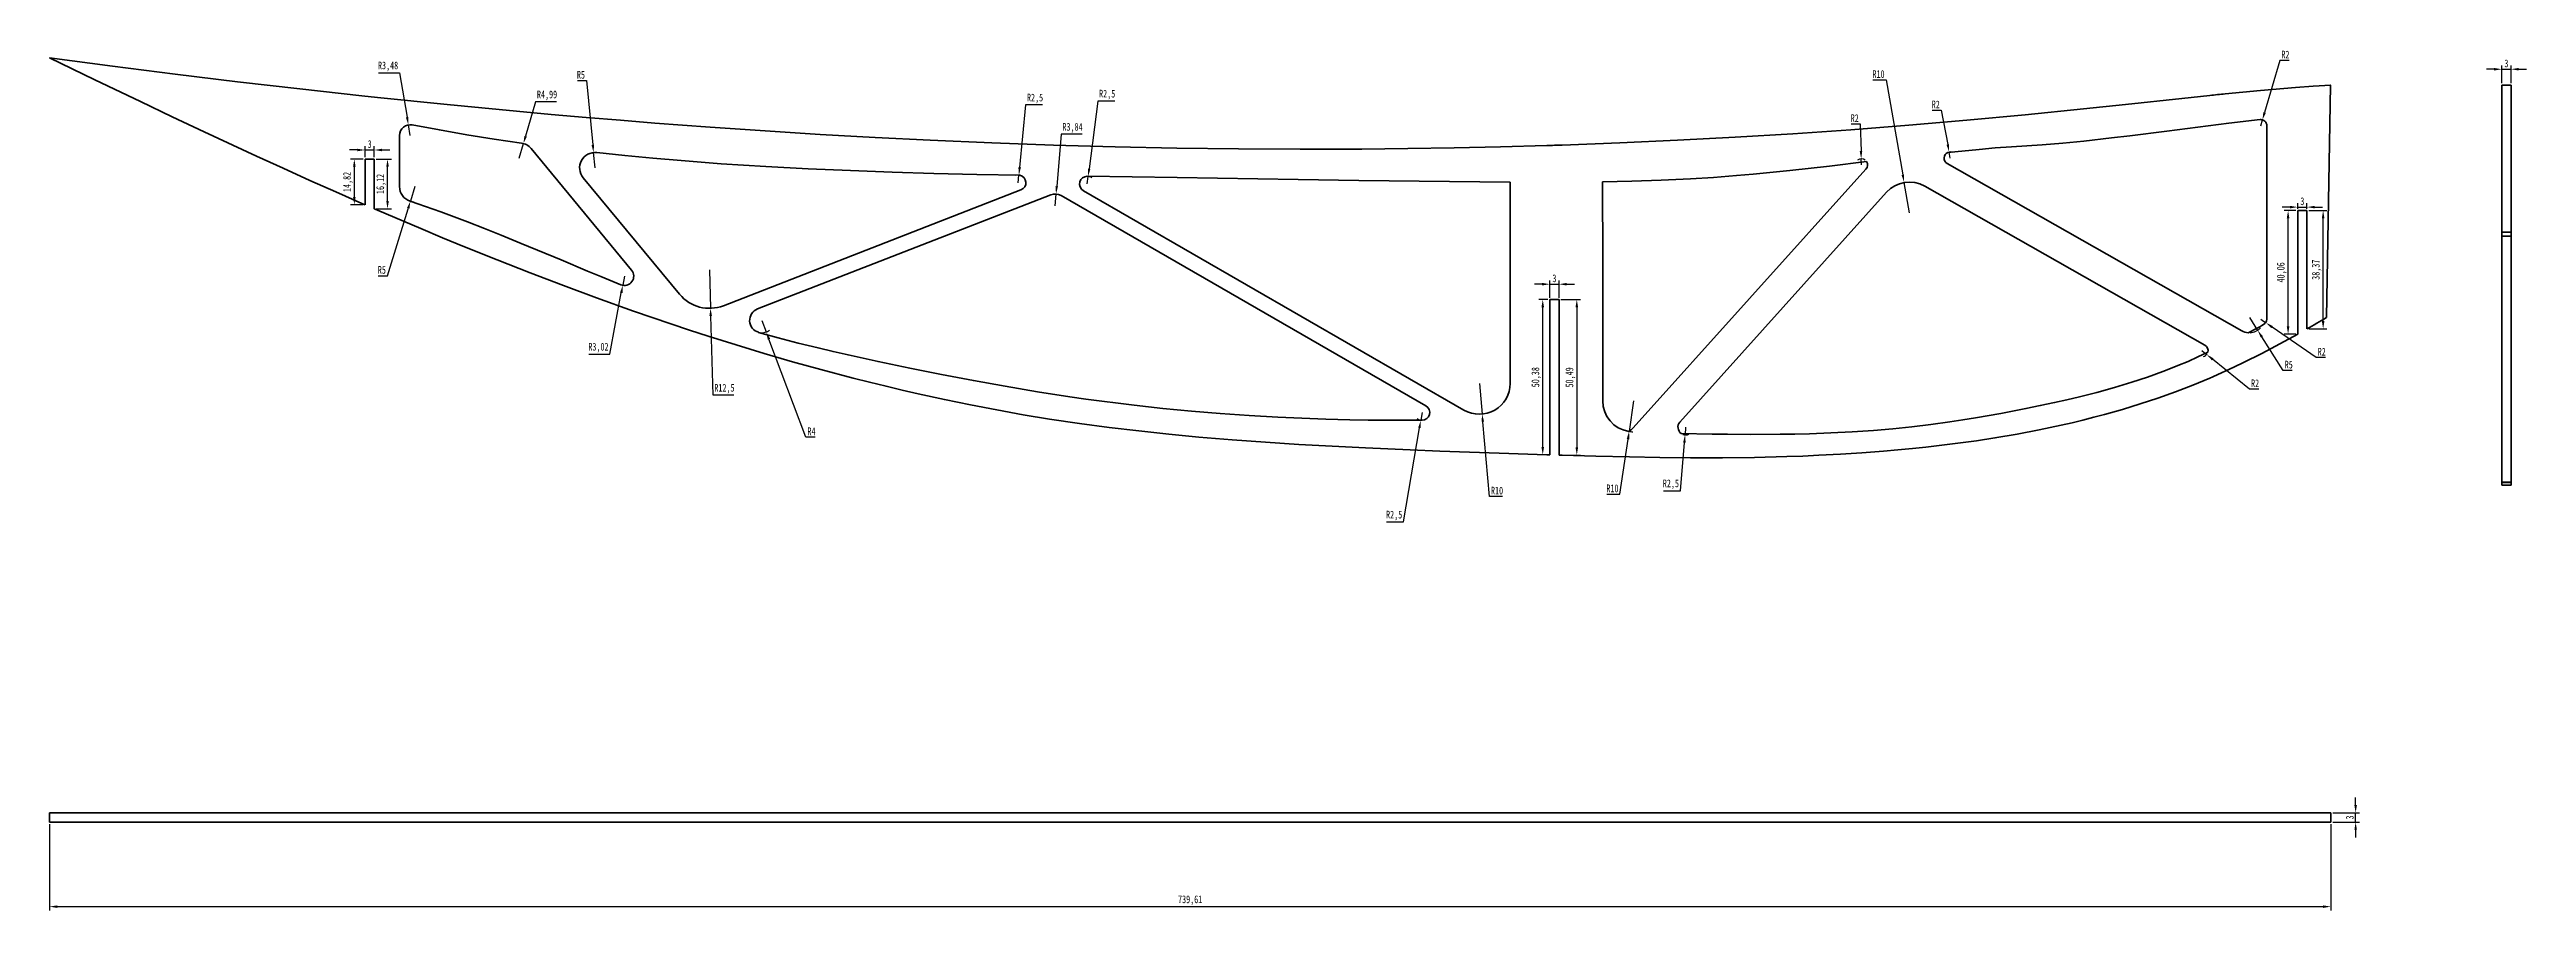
# Model space of a CAD drawing. Header units: millimetres. Extents: x 2622 to 3425, y 930 to 1209.
import ezdxf

# ---------------------------------------------------------------- set-up
doc = ezdxf.new("R2010")
doc.units = ezdxf.units.MM
doc.header["$LTSCALE"] = 0.3
doc.layers.add('尺寸线', color=3, linetype='Continuous', lineweight=25)
doc.styles.add('NUT Standard', font='simfang.ttf', dxfattribs={"width": 0.7, "height": 2.5})
doc.dimstyles.new('NUT Standard', dxfattribs={"dimtxt": 2.5, "dimasz": 2.5, "dimexe": 1.25, "dimexo": 0.625, "dimtad": 1, "dimtoh": 1, "dimtxsty": 'NUT Standard', "dimcen": 2.5, "dimadec": 0, "dimazin": 0, "dimtfac": 1, "dimtmove": 0, "dimatfit": 3, "dimfxl": 1, "dimarcsym": 0})

# ---------------------------------------------------------------- blocks, each defined once
blk = doc.blocks.new('*D22')
at = {"layer": 'Defpoints', "color": 0, "transparency": 16777216}
for p in [(2622.21, 958.21), (3361.82, 958.21), (3361.82, 930.77)]:
    blk.add_point(p, dxfattribs=at)
at = {"layer": '尺寸线', "color": 0, "lineweight": -2, "transparency": 16777216}
for p, q in [((2622.21, 957.58), (2622.21, 929.52)), ((3361.82, 957.58), (3361.82, 929.52)), ((2624.71, 930.77), (3359.32, 930.77))]:
    blk.add_line(p, q, dxfattribs=at)
at = {"layer": '尺寸线', "color": 0, "transparency": 16777216}
for points in [[(2624.71, 931.18), (2624.71, 930.35), (2622.21, 930.77)], [(3359.32, 931.18), (3359.32, 930.35), (3361.82, 930.77)]]:
    blk.add_solid(points, dxfattribs=at)
at = {"layer": '尺寸线', "color": 0, "transparency": 16777216, "insert": (2992.01, 932.83), "char_height": 2.5, "attachment_point": 5, "style": 'NUT Standard'}
blk.add_mtext('739,61', dxfattribs=at)
blk = doc.blocks.new('*D23')
at = {"layer": 'Defpoints', "color": 0, "transparency": 16777216}
for p in [(3361.82, 961.21), (3361.82, 958.21), (3369.88, 961.21)]:
    blk.add_point(p, dxfattribs=at)
at = {"layer": '尺寸线', "color": 0, "lineweight": -2, "transparency": 16777216}
for p, q in [((3369.88, 963.71), (3369.88, 966.21)), ((3362.44, 961.21), (3371.13, 961.21)), ((3362.44, 958.21), (3371.13, 958.21)), ((3369.88, 958.21), (3369.88, 961.21)), ((3369.88, 955.71), (3369.88, 953.21))]:
    blk.add_line(p, q, dxfattribs=at)
at = {"layer": '尺寸线', "color": 0, "transparency": 16777216}
for points in [[(3369.46, 963.71), (3370.3, 963.71), (3369.88, 961.21)], [(3369.46, 955.71), (3370.3, 955.71), (3369.88, 958.21)]]:
    blk.add_solid(points, dxfattribs=at)
at = {"layer": '尺寸线', "color": 0, "transparency": 16777216, "insert": (3367.99, 959.71), "char_height": 2.5, "attachment_point": 5, "rotation": 90, "style": 'NUT Standard'}
blk.add_mtext('3', dxfattribs=at)
blk = doc.blocks.new('*D24')
at = {"layer": 'Defpoints', "color": 0, "transparency": 16777216}
for p in [(2738.56, 1184.47), (2739.15, 1181.04)]:
    blk.add_point(p, dxfattribs=at)
at = {"layer": '尺寸线', "color": 0, "lineweight": -2, "transparency": 16777216}
for p, q in [((2728.87, 1201.37), (2735.67, 1201.37)), ((2735.67, 1201.37), (2738.14, 1186.93)), ((2739.15, 1181.04), (2738.56, 1184.47))]:
    blk.add_line(p, q, dxfattribs=at)
at = {"layer": '尺寸线', "color": 0, "transparency": 16777216}
blk.add_solid([(2738.55, 1187), (2737.73, 1186.86), (2738.56, 1184.47)], dxfattribs=at)
at = {"layer": '尺寸线', "color": 0, "transparency": 16777216, "insert": (2731.96, 1203.44), "char_height": 2.5, "attachment_point": 5, "style": 'NUT Standard'}
blk.add_mtext('R3,48', dxfattribs=at)
blk = doc.blocks.new('*D25')
at = {"layer": 'Defpoints', "color": 0, "transparency": 16777216}
for p in [(2740.68, 1164.44), (2739.2, 1159.66)]:
    blk.add_point(p, dxfattribs=at)
at = {"layer": '尺寸线', "color": 0, "lineweight": -2, "transparency": 16777216}
for p, q in [((2740.68, 1164.44), (2739.2, 1159.66)), ((2731.73, 1135.5), (2738.46, 1157.27)), ((2728.79, 1135.5), (2731.73, 1135.5))]:
    blk.add_line(p, q, dxfattribs=at)
blk.add_arc((2740.68, 1164.44), 5, 251.69792, 267.15232, dxfattribs=at)
at = {"layer": '尺寸线', "color": 0, "transparency": 16777216}
blk.add_solid([(2738.06, 1157.39), (2738.86, 1157.15), (2739.2, 1159.66)], dxfattribs=at)
at = {"layer": '尺寸线', "color": 0, "transparency": 16777216, "insert": (2729.95, 1137.38), "char_height": 2.5, "attachment_point": 5, "style": 'NUT Standard'}
blk.add_mtext('R5', dxfattribs=at)
blk = doc.blocks.new('*D26')
at = {"layer": 'Defpoints', "color": 0, "transparency": 16777216}
for p in [(2808.04, 1132.42), (2808.59, 1135.39)]:
    blk.add_point(p, dxfattribs=at)
at = {"layer": '尺寸线', "color": 0, "lineweight": -2, "transparency": 16777216}
for p, q in [((2808.59, 1135.39), (2808.04, 1132.42)), ((2803.88, 1110.1), (2807.58, 1129.96)), ((2797.09, 1110.1), (2803.88, 1110.1))]:
    blk.add_line(p, q, dxfattribs=at)
at = {"layer": '尺寸线', "color": 0, "transparency": 16777216}
blk.add_solid([(2807.17, 1130.04), (2807.99, 1129.89), (2808.04, 1132.42)], dxfattribs=at)
at = {"layer": '尺寸线', "color": 0, "transparency": 16777216, "insert": (2800.17, 1112.16), "char_height": 2.5, "attachment_point": 5, "style": 'NUT Standard'}
blk.add_mtext('R3,02', dxfattribs=at)
blk = doc.blocks.new('*D27')
at = {"layer": 'Defpoints', "color": 0, "transparency": 16777216}
for p in [(2798.58, 1175.48), (2799.07, 1170.51)]:
    blk.add_point(p, dxfattribs=at)
at = {"layer": '尺寸线', "color": 0, "lineweight": -2, "transparency": 16777216}
for p, q in [((2793.34, 1198.82), (2796.28, 1198.82)), ((2796.28, 1198.82), (2798.34, 1177.97)), ((2799.07, 1170.51), (2798.58, 1175.48))]:
    blk.add_line(p, q, dxfattribs=at)
at = {"layer": '尺寸线', "color": 0, "transparency": 16777216}
blk.add_solid([(2798.75, 1178.01), (2797.92, 1177.93), (2798.58, 1175.48)], dxfattribs=at)
at = {"layer": '尺寸线', "color": 0, "transparency": 16777216, "insert": (2794.5, 1200.71), "char_height": 2.5, "attachment_point": 5, "style": 'NUT Standard'}
blk.add_mtext('R5', dxfattribs=at)
blk = doc.blocks.new('*D28')
at = {"layer": 'Defpoints', "color": 0, "transparency": 16777216}
for p in [(2836.13, 1137.44), (2836.5, 1124.95)]:
    blk.add_point(p, dxfattribs=at)
at = {"layer": '尺寸线', "color": 0, "lineweight": -2, "transparency": 16777216}
for p, q in [((2836.13, 1137.44), (2836.5, 1124.95)), ((2837.32, 1096.77), (2836.57, 1122.45)), ((2844.1, 1096.77), (2837.32, 1096.77))]:
    blk.add_line(p, q, dxfattribs=at)
at = {"layer": '尺寸线', "color": 0, "transparency": 16777216}
blk.add_solid([(2836.98, 1122.46), (2836.15, 1122.44), (2836.5, 1124.95)], dxfattribs=at)
at = {"layer": '尺寸线', "color": 0, "transparency": 16777216, "insert": (2841.02, 1098.83), "char_height": 2.5, "attachment_point": 5, "style": 'NUT Standard'}
blk.add_mtext('R12,5', dxfattribs=at)
blk = doc.blocks.new('*D29')
at = {"layer": 'Defpoints', "color": 0, "transparency": 16777216}
for p in [(2936.26, 1165.7), (2936.5, 1168.19)]:
    blk.add_point(p, dxfattribs=at)
at = {"layer": '尺寸线', "color": 0, "lineweight": -2, "transparency": 16777216}
for p, q in [((2938.65, 1190.94), (2936.73, 1170.67)), ((2944.16, 1190.94), (2938.65, 1190.94)), ((2936.26, 1165.7), (2936.5, 1168.19))]:
    blk.add_line(p, q, dxfattribs=at)
blk.add_arc((2936.26, 1165.7), 2.5, 76.91334, 113.23084, dxfattribs=at)
at = {"layer": '尺寸线', "color": 0, "transparency": 16777216}
blk.add_solid([(2936.32, 1170.71), (2937.15, 1170.64), (2936.5, 1168.19)], dxfattribs=at)
at = {"layer": '尺寸线', "color": 0, "transparency": 16777216, "insert": (2941.72, 1193.01), "char_height": 2.5, "attachment_point": 5, "style": 'NUT Standard'}
blk.add_mtext('R2,5', dxfattribs=at)
blk = doc.blocks.new('*D30')
at = {"layer": 'Defpoints', "color": 0, "transparency": 16777216}
for p in [(2853.17, 1121), (2854.58, 1117.26)]:
    blk.add_point(p, dxfattribs=at)
at = {"layer": '尺寸线', "color": 0, "lineweight": -2, "transparency": 16777216}
for p, q in [((2853.17, 1121), (2854.58, 1117.26)), ((2867.43, 1083.15), (2855.46, 1114.92)), ((2870.44, 1083.15), (2867.43, 1083.15))]:
    blk.add_line(p, q, dxfattribs=at)
blk.add_arc((2853.17, 1121), 4, 263.16193, 308.53375, dxfattribs=at)
at = {"layer": '尺寸线', "color": 0, "transparency": 16777216}
blk.add_solid([(2855.85, 1115.07), (2855.07, 1114.77), (2854.58, 1117.26)], dxfattribs=at)
at = {"layer": '尺寸线', "color": 0, "transparency": 16777216, "insert": (2869.25, 1085.02), "char_height": 2.5, "attachment_point": 5, "style": 'NUT Standard'}
blk.add_mtext('R4', dxfattribs=at)
blk = doc.blocks.new('*D31')
at = {"layer": 'Defpoints', "color": 0, "transparency": 16777216}
for p in [(3066.79, 1088.64), (3067.2, 1091.1)]:
    blk.add_point(p, dxfattribs=at)
at = {"layer": '尺寸线', "color": 0, "lineweight": -2, "transparency": 16777216}
for p, q in [((3061.22, 1055.6), (3066.37, 1086.17)), ((3067.2, 1091.1), (3066.79, 1088.64)), ((3055.71, 1055.6), (3061.22, 1055.6))]:
    blk.add_line(p, q, dxfattribs=at)
blk.add_arc((3067.2, 1091.1), 2.5, 231.77908, 270.31044, dxfattribs=at)
at = {"layer": '尺寸线', "color": 0, "transparency": 16777216}
blk.add_solid([(3065.96, 1086.24), (3066.78, 1086.1), (3066.79, 1088.64)], dxfattribs=at)
at = {"layer": '尺寸线', "color": 0, "transparency": 16777216, "insert": (3058.15, 1057.67), "char_height": 2.5, "attachment_point": 5, "style": 'NUT Standard'}
blk.add_mtext('R2,5', dxfattribs=at)
blk = doc.blocks.new('*D32')
at = {"layer": 'Defpoints', "color": 0, "transparency": 16777216}
for p in [(2958.63, 1165.28), (2958.95, 1167.76)]:
    blk.add_point(p, dxfattribs=at)
at = {"layer": '尺寸线', "color": 0, "lineweight": -2, "transparency": 16777216}
for p, q in [((2962.04, 1192.21), (2959.26, 1170.24)), ((2967.55, 1192.21), (2962.04, 1192.21)), ((2958.63, 1165.28), (2958.95, 1167.76))]:
    blk.add_line(p, q, dxfattribs=at)
blk.add_arc((2958.63, 1165.28), 2.5, 54.14076, 89.13377, dxfattribs=at)
at = {"layer": '尺寸线', "color": 0, "transparency": 16777216}
blk.add_solid([(2958.85, 1170.29), (2959.67, 1170.19), (2958.95, 1167.76)], dxfattribs=at)
at = {"layer": '尺寸线', "color": 0, "transparency": 16777216, "insert": (2965.11, 1194.28), "char_height": 2.5, "attachment_point": 5, "style": 'NUT Standard'}
blk.add_mtext('R2,5', dxfattribs=at)
blk = doc.blocks.new('*D33')
at = {"layer": 'Defpoints', "color": 0, "transparency": 16777216}
for p in [(3085.79, 1100.58), (3086.68, 1090.62)]:
    blk.add_point(p, dxfattribs=at)
at = {"layer": '尺寸线', "color": 0, "lineweight": -2, "transparency": 16777216}
for p, q in [((3085.79, 1100.58), (3086.68, 1090.62)), ((3089.06, 1063.87), (3086.9, 1088.13)), ((3093.31, 1063.87), (3089.06, 1063.87))]:
    blk.add_line(p, q, dxfattribs=at)
at = {"layer": '尺寸线', "color": 0, "transparency": 16777216}
blk.add_solid([(3087.31, 1088.17), (3086.48, 1088.1), (3086.68, 1090.62)], dxfattribs=at)
at = {"layer": '尺寸线', "color": 0, "transparency": 16777216, "insert": (3091.5, 1065.76), "char_height": 2.5, "attachment_point": 5, "style": 'NUT Standard'}
blk.add_mtext('R10', dxfattribs=at)
blk = doc.blocks.new('*D34')
at = {"layer": 'Defpoints', "color": 0, "transparency": 16777216}
for p in [(3135.77, 1094.88), (3134.33, 1084.99)]:
    blk.add_point(p, dxfattribs=at)
at = {"layer": '尺寸线', "color": 0, "lineweight": -2, "transparency": 16777216}
for p, q in [((3135.77, 1094.88), (3134.33, 1084.99)), ((3131.36, 1064.61), (3133.97, 1082.51)), ((3127.11, 1064.61), (3131.36, 1064.61))]:
    blk.add_line(p, q, dxfattribs=at)
blk.add_arc((3135.77, 1094.88), 10, 260.88688, 268.87487, dxfattribs=at)
at = {"layer": '尺寸线', "color": 0, "transparency": 16777216}
blk.add_solid([(3133.56, 1082.57), (3134.38, 1082.45), (3134.33, 1084.99)], dxfattribs=at)
at = {"layer": '尺寸线', "color": 0, "transparency": 16777216, "insert": (3128.92, 1066.5), "char_height": 2.5, "attachment_point": 5, "style": 'NUT Standard'}
blk.add_mtext('R10', dxfattribs=at)
blk = doc.blocks.new('*D35')
at = {"layer": 'Defpoints', "color": 0, "transparency": 16777216}
for p in [(3152.66, 1086.36), (3152.46, 1083.87)]:
    blk.add_point(p, dxfattribs=at)
at = {"layer": '尺寸线', "color": 0, "lineweight": -2, "transparency": 16777216}
for p, q in [((3152.66, 1086.36), (3152.46, 1083.87)), ((3150.95, 1065.74), (3152.25, 1081.37)), ((3145.44, 1065.74), (3150.95, 1065.74))]:
    blk.add_line(p, q, dxfattribs=at)
blk.add_arc((3152.66, 1086.36), 2.5, 248.97726, 293.8802, dxfattribs=at)
at = {"layer": '尺寸线', "color": 0, "transparency": 16777216}
blk.add_solid([(3151.83, 1081.41), (3152.66, 1081.34), (3152.46, 1083.87)], dxfattribs=at)
at = {"layer": '尺寸线', "color": 0, "transparency": 16777216, "insert": (3147.88, 1067.81), "char_height": 2.5, "attachment_point": 5, "style": 'NUT Standard'}
blk.add_mtext('R2,5', dxfattribs=at)
blk = doc.blocks.new('*D36')
at = {"layer": 'Defpoints', "color": 0, "transparency": 16777216}
for p in [(3223.5, 1165.76), (3225.23, 1155.91)]:
    blk.add_point(p, dxfattribs=at)
at = {"layer": '尺寸线', "color": 0, "lineweight": -2, "transparency": 16777216}
for p, q in [((3213.38, 1199.04), (3217.64, 1199.04)), ((3217.64, 1199.04), (3223.07, 1168.22)), ((3225.23, 1155.91), (3223.5, 1165.76))]:
    blk.add_line(p, q, dxfattribs=at)
at = {"layer": '尺寸线', "color": 0, "transparency": 16777216}
blk.add_solid([(3223.48, 1168.29), (3222.66, 1168.15), (3223.5, 1165.76)], dxfattribs=at)
at = {"layer": '尺寸线', "color": 0, "transparency": 16777216, "insert": (3215.2, 1200.93), "char_height": 2.5, "attachment_point": 5, "style": 'NUT Standard'}
blk.add_mtext('R10', dxfattribs=at)
blk = doc.blocks.new('*D37')
at = {"layer": 'Defpoints', "color": 0, "transparency": 16777216}
for p in [(3209.57, 1173.45), (3209.62, 1171.45)]:
    blk.add_point(p, dxfattribs=at)
at = {"layer": '尺寸线', "color": 0, "lineweight": -2, "transparency": 16777216}
for p, q in [((3206.33, 1184.78), (3209.28, 1184.78)), ((3209.28, 1184.78), (3209.51, 1175.95)), ((3209.62, 1171.45), (3209.57, 1173.45))]:
    blk.add_line(p, q, dxfattribs=at)
blk.add_arc((3209.62, 1171.45), 2, 50.52183, 127.28132, dxfattribs=at)
at = {"layer": '尺寸线', "color": 0, "transparency": 16777216}
blk.add_solid([(3209.92, 1175.96), (3209.09, 1175.94), (3209.57, 1173.45)], dxfattribs=at)
at = {"layer": '尺寸线', "color": 0, "transparency": 16777216, "insert": (3207.49, 1186.66), "char_height": 2.5, "attachment_point": 5, "style": 'NUT Standard'}
blk.add_mtext('R2', dxfattribs=at)
blk = doc.blocks.new('*D38')
at = {"layer": 'Defpoints', "color": 0, "transparency": 16777216}
for p in [(3238.09, 1175.66), (3238.46, 1173.69)]:
    blk.add_point(p, dxfattribs=at)
at = {"layer": '尺寸线', "color": 0, "lineweight": -2, "transparency": 16777216}
for p, q in [((3232.6, 1189.23), (3235.54, 1189.23)), ((3235.54, 1189.23), (3237.63, 1178.12)), ((3238.46, 1173.69), (3238.09, 1175.66))]:
    blk.add_line(p, q, dxfattribs=at)
blk.add_arc((3238.46, 1173.69), 2, 64.8433, 114.20178, dxfattribs=at)
at = {"layer": '尺寸线', "color": 0, "transparency": 16777216}
blk.add_solid([(3238.04, 1178.19), (3237.22, 1178.04), (3238.09, 1175.66)], dxfattribs=at)
at = {"layer": '尺寸线', "color": 0, "transparency": 16777216, "insert": (3233.76, 1191.1), "char_height": 2.5, "attachment_point": 5, "style": 'NUT Standard'}
blk.add_mtext('R2', dxfattribs=at)
blk = doc.blocks.new('*D39')
at = {"layer": 'Defpoints', "color": 0, "transparency": 16777216}
for p in [(3339.1, 1184.17), (3339.66, 1186.09)]:
    blk.add_point(p, dxfattribs=at)
at = {"layer": '尺寸线', "color": 0, "lineweight": -2, "transparency": 16777216}
for p, q in [((3345.34, 1205.41), (3340.36, 1188.49)), ((3348.28, 1205.41), (3345.34, 1205.41)), ((3339.1, 1184.17), (3339.66, 1186.09))]:
    blk.add_line(p, q, dxfattribs=at)
at = {"layer": '尺寸线', "color": 0, "transparency": 16777216}
blk.add_solid([(3339.96, 1188.61), (3340.76, 1188.37), (3339.66, 1186.09)], dxfattribs=at)
at = {"layer": '尺寸线', "color": 0, "transparency": 16777216, "insert": (3347.12, 1207.29), "char_height": 2.5, "attachment_point": 5, "style": 'NUT Standard'}
blk.add_mtext('R2', dxfattribs=at)
blk = doc.blocks.new('*D40')
at = {"layer": 'Defpoints', "color": 0, "transparency": 16777216}
for p in [(3111.61, 1132.76), (3108.61, 1127.77), (3111.61, 1127.77)]:
    blk.add_point(p, dxfattribs=at)
at = {"layer": '尺寸线', "color": 0, "lineweight": -2, "transparency": 16777216}
for p, q in [((3106.11, 1132.76), (3103.61, 1132.76)), ((3108.61, 1128.39), (3108.61, 1134.01)), ((3108.61, 1132.76), (3111.61, 1132.76)), ((3111.61, 1128.39), (3111.61, 1134.01)), ((3114.11, 1132.76), (3116.61, 1132.76))]:
    blk.add_line(p, q, dxfattribs=at)
at = {"layer": '尺寸线', "color": 0, "transparency": 16777216}
for points in [[(3106.11, 1133.18), (3106.11, 1132.34), (3108.61, 1132.76)], [(3114.11, 1133.18), (3114.11, 1132.34), (3111.61, 1132.76)]]:
    blk.add_solid(points, dxfattribs=at)
at = {"layer": '尺寸线', "color": 0, "transparency": 16777216, "insert": (3110.11, 1134.65), "char_height": 2.5, "attachment_point": 5, "style": 'NUT Standard'}
blk.add_mtext('3', dxfattribs=at)
blk = doc.blocks.new('*D41')
at = {"layer": 'Defpoints', "color": 0, "transparency": 16777216}
for p in [(3111.61, 1127.77), (3112.11, 1077.28), (3117.37, 1077.28)]:
    blk.add_point(p, dxfattribs=at)
at = {"layer": '尺寸线', "color": 0, "lineweight": -2, "transparency": 16777216}
for p, q in [((3112.24, 1127.77), (3118.62, 1127.77)), ((3117.37, 1125.27), (3117.37, 1079.78)), ((3112.74, 1077.28), (3118.62, 1077.28))]:
    blk.add_line(p, q, dxfattribs=at)
at = {"layer": '尺寸线', "color": 0, "transparency": 16777216}
for points in [[(3116.95, 1125.27), (3117.78, 1125.27), (3117.37, 1127.77)], [(3116.95, 1079.78), (3117.78, 1079.78), (3117.37, 1077.28)]]:
    blk.add_solid(points, dxfattribs=at)
at = {"layer": '尺寸线', "color": 0, "transparency": 16777216, "insert": (3115.3, 1102.52), "char_height": 2.5, "attachment_point": 5, "rotation": 90, "style": 'NUT Standard'}
blk.add_mtext('50,49', dxfattribs=at)
blk = doc.blocks.new('*D42')
at = {"layer": 'Defpoints', "color": 0, "transparency": 16777216}
for p in [(3417.26, 1197.4), (3420.26, 1202.52), (3420.26, 1197.4)]:
    blk.add_point(p, dxfattribs=at)
at = {"layer": '尺寸线', "color": 0, "lineweight": -2, "transparency": 16777216}
for p, q in [((3414.76, 1202.52), (3412.26, 1202.52)), ((3417.26, 1198.02), (3417.26, 1203.77)), ((3417.26, 1202.52), (3420.26, 1202.52)), ((3420.26, 1198.02), (3420.26, 1203.77)), ((3422.76, 1202.52), (3425.26, 1202.52))]:
    blk.add_line(p, q, dxfattribs=at)
at = {"layer": '尺寸线', "color": 0, "transparency": 16777216}
for points in [[(3414.76, 1202.94), (3414.76, 1202.1), (3417.26, 1202.52)], [(3422.76, 1202.94), (3422.76, 1202.1), (3420.26, 1202.52)]]:
    blk.add_solid(points, dxfattribs=at)
at = {"layer": '尺寸线', "color": 0, "transparency": 16777216, "insert": (3418.76, 1204.41), "char_height": 2.5, "attachment_point": 5, "style": 'NUT Standard'}
blk.add_mtext('3', dxfattribs=at)
blk = doc.blocks.new('*D43')
at = {"layer": 'Defpoints', "color": 0, "transparency": 16777216}
for p in [(3351.1, 1156.64), (3354.1, 1157.78), (3354.1, 1156.64)]:
    blk.add_point(p, dxfattribs=at)
at = {"layer": '尺寸线', "color": 0, "lineweight": -2, "transparency": 16777216}
for p, q in [((3348.6, 1157.78), (3346.1, 1157.78)), ((3351.1, 1157.26), (3351.1, 1159.03)), ((3351.1, 1157.78), (3354.1, 1157.78)), ((3354.1, 1157.26), (3354.1, 1159.03)), ((3356.6, 1157.78), (3359.1, 1157.78))]:
    blk.add_line(p, q, dxfattribs=at)
at = {"layer": '尺寸线', "color": 0, "transparency": 16777216}
for points in [[(3348.6, 1158.2), (3348.6, 1157.36), (3351.1, 1157.78)], [(3356.6, 1158.2), (3356.6, 1157.36), (3354.1, 1157.78)]]:
    blk.add_solid(points, dxfattribs=at)
at = {"layer": '尺寸线', "color": 0, "transparency": 16777216, "insert": (3352.6, 1159.67), "char_height": 2.5, "attachment_point": 5, "style": 'NUT Standard'}
blk.add_mtext('3', dxfattribs=at)
blk = doc.blocks.new('*D44')
at = {"layer": 'Defpoints', "color": 0, "transparency": 16777216}
for p in [(3347.98, 1156.64), (3351.1, 1156.64), (3351.1, 1116.57)]:
    blk.add_point(p, dxfattribs=at)
at = {"layer": '尺寸线', "color": 0, "lineweight": -2, "transparency": 16777216}
for p, q in [((3350.47, 1156.64), (3346.73, 1156.64)), ((3347.98, 1119.07), (3347.98, 1154.14)), ((3350.47, 1116.57), (3346.73, 1116.57))]:
    blk.add_line(p, q, dxfattribs=at)
at = {"layer": '尺寸线', "color": 0, "transparency": 16777216}
for points in [[(3347.56, 1154.14), (3348.4, 1154.14), (3347.98, 1156.64)], [(3347.56, 1119.07), (3348.4, 1119.07), (3347.98, 1116.57)]]:
    blk.add_solid(points, dxfattribs=at)
at = {"layer": '尺寸线', "color": 0, "transparency": 16777216, "insert": (3345.91, 1136.61), "char_height": 2.5, "attachment_point": 5, "rotation": 90, "style": 'NUT Standard'}
blk.add_mtext('40,06', dxfattribs=at)
blk = doc.blocks.new('*D45')
at = {"layer": 'Defpoints', "color": 0, "transparency": 16777216}
for p in [(3354.1, 1156.64), (3359.34, 1156.64), (3354.1, 1118.27)]:
    blk.add_point(p, dxfattribs=at)
at = {"layer": '尺寸线', "color": 0, "lineweight": -2, "transparency": 16777216}
for p, q in [((3354.72, 1156.64), (3360.59, 1156.64)), ((3359.34, 1120.77), (3359.34, 1154.14)), ((3354.72, 1118.27), (3360.59, 1118.27))]:
    blk.add_line(p, q, dxfattribs=at)
at = {"layer": '尺寸线', "color": 0, "transparency": 16777216}
for points in [[(3358.92, 1154.14), (3359.76, 1154.14), (3359.34, 1156.64)], [(3358.92, 1120.77), (3359.76, 1120.77), (3359.34, 1118.27)]]:
    blk.add_solid(points, dxfattribs=at)
at = {"layer": '尺寸线', "color": 0, "transparency": 16777216, "insert": (3357.27, 1137.46), "char_height": 2.5, "attachment_point": 5, "rotation": 90, "style": 'NUT Standard'}
blk.add_mtext('38,37', dxfattribs=at)
blk = doc.blocks.new('*D46')
at = {"layer": 'Defpoints', "color": 0, "transparency": 16777216}
for p in [(3106.33, 1127.77), (3108.61, 1127.77), (3108.61, 1077.39)]:
    blk.add_point(p, dxfattribs=at)
at = {"layer": '尺寸线', "color": 0, "lineweight": -2, "transparency": 16777216}
for p, q in [((3107.99, 1127.77), (3105.08, 1127.77)), ((3106.33, 1079.89), (3106.33, 1125.27)), ((3107.99, 1077.39), (3105.08, 1077.39))]:
    blk.add_line(p, q, dxfattribs=at)
at = {"layer": '尺寸线', "color": 0, "transparency": 16777216}
for points in [[(3105.91, 1125.27), (3106.74, 1125.27), (3106.33, 1127.77)], [(3105.91, 1079.89), (3106.74, 1079.89), (3106.33, 1077.39)]]:
    blk.add_solid(points, dxfattribs=at)
at = {"layer": '尺寸线', "color": 0, "transparency": 16777216, "insert": (3104.26, 1102.58), "char_height": 2.5, "attachment_point": 5, "rotation": 90, "style": 'NUT Standard'}
blk.add_mtext('50,38', dxfattribs=at)
blk = doc.blocks.new('*D47')
at = {"layer": 'Defpoints', "color": 0, "transparency": 16777216}
for p in [(2724.5, 1173.36), (2727.5, 1176.32), (2727.5, 1173.36)]:
    blk.add_point(p, dxfattribs=at)
at = {"layer": '尺寸线', "color": 0, "lineweight": -2, "transparency": 16777216}
for p, q in [((2722, 1176.32), (2719.5, 1176.32)), ((2724.5, 1173.98), (2724.5, 1177.57)), ((2724.5, 1176.32), (2727.5, 1176.32)), ((2727.5, 1173.98), (2727.5, 1177.57)), ((2730, 1176.32), (2732.5, 1176.32))]:
    blk.add_line(p, q, dxfattribs=at)
at = {"layer": '尺寸线', "color": 0, "transparency": 16777216}
for points in [[(2722, 1176.73), (2722, 1175.9), (2724.5, 1176.32)], [(2730, 1176.73), (2730, 1175.9), (2727.5, 1176.32)]]:
    blk.add_solid(points, dxfattribs=at)
at = {"layer": '尺寸线', "color": 0, "transparency": 16777216, "insert": (2726, 1178.21), "char_height": 2.5, "attachment_point": 5, "style": 'NUT Standard'}
blk.add_mtext('3', dxfattribs=at)
blk = doc.blocks.new('*D48')
at = {"layer": 'Defpoints', "color": 0, "transparency": 16777216}
for p in [(2724.5, 1173.36), (2721.02, 1158.54), (2724.5, 1158.54)]:
    blk.add_point(p, dxfattribs=at)
at = {"layer": '尺寸线', "color": 0, "lineweight": -2, "transparency": 16777216}
for p, q in [((2723.88, 1173.36), (2719.77, 1173.36)), ((2721.02, 1170.86), (2721.02, 1161.04)), ((2723.88, 1158.54), (2719.77, 1158.54))]:
    blk.add_line(p, q, dxfattribs=at)
at = {"layer": '尺寸线', "color": 0, "transparency": 16777216}
for points in [[(2720.61, 1170.86), (2721.44, 1170.86), (2721.02, 1173.36)], [(2720.61, 1161.04), (2721.44, 1161.04), (2721.02, 1158.54)]]:
    blk.add_solid(points, dxfattribs=at)
at = {"layer": '尺寸线', "color": 0, "transparency": 16777216, "insert": (2718.96, 1165.95), "char_height": 2.5, "attachment_point": 5, "rotation": 90, "style": 'NUT Standard'}
blk.add_mtext('14,82', dxfattribs=at)
blk = doc.blocks.new('*D49')
at = {"layer": 'Defpoints', "color": 0, "transparency": 16777216}
for p in [(2727.5, 1173.36), (2731.79, 1173.36), (2727.5, 1157.23)]:
    blk.add_point(p, dxfattribs=at)
at = {"layer": '尺寸线', "color": 0, "lineweight": -2, "transparency": 16777216}
for p, q in [((2728.13, 1173.36), (2733.04, 1173.36)), ((2731.79, 1159.73), (2731.79, 1170.86)), ((2728.13, 1157.23), (2733.04, 1157.23))]:
    blk.add_line(p, q, dxfattribs=at)
at = {"layer": '尺寸线', "color": 0, "transparency": 16777216}
for points in [[(2731.38, 1170.86), (2732.21, 1170.86), (2731.79, 1173.36)], [(2731.38, 1159.73), (2732.21, 1159.73), (2731.79, 1157.23)]]:
    blk.add_solid(points, dxfattribs=at)
at = {"layer": '尺寸线', "color": 0, "transparency": 16777216, "insert": (2729.73, 1165.3), "char_height": 2.5, "attachment_point": 5, "rotation": 90, "style": 'NUT Standard'}
blk.add_mtext('16,12', dxfattribs=at)
blk = doc.blocks.new('*D50')
at = {"layer": 'Defpoints', "color": 0, "transparency": 16777216}
for p in [(2948.23, 1158.18), (2948.54, 1162.01)]:
    blk.add_point(p, dxfattribs=at)
at = {"layer": '尺寸线', "color": 0, "lineweight": -2, "transparency": 16777216}
for p, q in [((2950.14, 1181.45), (2948.75, 1164.51)), ((2957, 1181.45), (2950.14, 1181.45)), ((2948.23, 1158.18), (2948.54, 1162.01))]:
    blk.add_line(p, q, dxfattribs=at)
at = {"layer": '尺寸线', "color": 0, "transparency": 16777216}
blk.add_solid([(2948.33, 1164.54), (2949.16, 1164.47), (2948.54, 1162.01)], dxfattribs=at)
at = {"layer": '尺寸线', "color": 0, "transparency": 16777216, "insert": (2953.88, 1183.51), "char_height": 2.5, "attachment_point": 5, "style": 'NUT Standard'}
blk.add_mtext('R3,84', dxfattribs=at)
blk = doc.blocks.new('*D51')
at = {"layer": 'Defpoints', "color": 0, "transparency": 16777216}
for p in [(2774.47, 1173.61), (2775.86, 1178.41)]:
    blk.add_point(p, dxfattribs=at)
at = {"layer": '尺寸线', "color": 0, "lineweight": -2, "transparency": 16777216}
for p, q in [((2779.78, 1191.97), (2776.56, 1180.81)), ((2786.59, 1191.97), (2779.78, 1191.97)), ((2774.47, 1173.61), (2775.86, 1178.41))]:
    blk.add_line(p, q, dxfattribs=at)
at = {"layer": '尺寸线', "color": 0, "transparency": 16777216}
blk.add_solid([(2776.16, 1180.92), (2776.96, 1180.69), (2775.86, 1178.41)], dxfattribs=at)
at = {"layer": '尺寸线', "color": 0, "transparency": 16777216, "insert": (2783.5, 1194.03), "char_height": 2.5, "attachment_point": 5, "style": 'NUT Standard'}
blk.add_mtext('R4,99', dxfattribs=at)
blk = doc.blocks.new('*D52')
at = {"layer": 'Defpoints', "color": 0, "transparency": 16777216}
for p in [(3320.02, 1111.22), (3321.57, 1109.96)]:
    blk.add_point(p, dxfattribs=at)
at = {"layer": '尺寸线', "color": 0, "lineweight": -2, "transparency": 16777216}
for p, q in [((3320.02, 1111.22), (3321.57, 1109.96)), ((3335.51, 1098.74), (3323.52, 1108.39)), ((3338.45, 1098.74), (3335.51, 1098.74))]:
    blk.add_line(p, q, dxfattribs=at)
blk.add_arc((3320.02, 1111.22), 2, 285.33333, 326.73092, dxfattribs=at)
at = {"layer": '尺寸线', "color": 0, "transparency": 16777216}
blk.add_solid([(3323.78, 1108.72), (3323.26, 1108.07), (3321.57, 1109.96)], dxfattribs=at)
at = {"layer": '尺寸线', "color": 0, "transparency": 16777216, "insert": (3337.29, 1100.61), "char_height": 2.5, "attachment_point": 5, "style": 'NUT Standard'}
blk.add_mtext('R2', dxfattribs=at)
blk = doc.blocks.new('*D53')
at = {"layer": 'Defpoints', "color": 0, "transparency": 16777216}
for p in [(3335.43, 1122.01), (3338.11, 1117.79)]:
    blk.add_point(p, dxfattribs=at)
at = {"layer": '尺寸线', "color": 0, "lineweight": -2, "transparency": 16777216}
for p, q in [((3335.43, 1122.01), (3338.11, 1117.79)), ((3346.4, 1104.75), (3339.45, 1115.68)), ((3349.35, 1104.75), (3346.4, 1104.75))]:
    blk.add_line(p, q, dxfattribs=at)
blk.add_arc((3335.43, 1122.01), 5, 272.73302, 316.77688, dxfattribs=at)
at = {"layer": '尺寸线', "color": 0, "transparency": 16777216}
blk.add_solid([(3339.8, 1115.9), (3339.1, 1115.46), (3338.11, 1117.79)], dxfattribs=at)
at = {"layer": '尺寸线', "color": 0, "transparency": 16777216, "insert": (3348.19, 1106.64), "char_height": 2.5, "attachment_point": 5, "style": 'NUT Standard'}
blk.add_mtext('R5', dxfattribs=at)
blk = doc.blocks.new('*D54')
at = {"layer": 'Defpoints', "color": 0, "transparency": 16777216}
for p in [(3339.1, 1121.4), (3340.74, 1120.27)]:
    blk.add_point(p, dxfattribs=at)
at = {"layer": '尺寸线', "color": 0, "lineweight": -2, "transparency": 16777216}
for p, q in [((3339.1, 1121.4), (3340.74, 1120.27)), ((3357.12, 1108.98), (3342.8, 1118.85)), ((3360.06, 1108.98), (3357.12, 1108.98))]:
    blk.add_line(p, q, dxfattribs=at)
at = {"layer": '尺寸线', "color": 0, "transparency": 16777216}
blk.add_solid([(3343.04, 1119.19), (3342.56, 1118.51), (3340.74, 1120.27)], dxfattribs=at)
at = {"layer": '尺寸线', "color": 0, "transparency": 16777216, "insert": (3358.9, 1110.86), "char_height": 2.5, "attachment_point": 5, "style": 'NUT Standard'}
blk.add_mtext('R2', dxfattribs=at)

msp = doc.modelspace()

# ---------------------------------------------------------------- linework, layer by layer
at = {"color": 7, "lineweight": 35}
for p, q in [((3361.759, 1197.371), (3360.392, 1121.919)), ((3361.816, 1197.4), (3361.759, 1197.371)), ((3420.263, 1197.4), (3417.263, 1197.4)), ((3417.263, 1150.123), (3417.263, 1197.4)), ((3420.263, 1150.123), (3420.263, 1197.4)), ((2728.501, 1193.357), (2723.501, 1193.892)), ((2735.676, 1164.436), (2735.676, 1181.04)), ((3341.095, 1184.175), (3341.095, 1159.554)), ((2724.501, 1173.357), (2724.501, 1158.538)), ((2727.501, 1173.357), (2724.501, 1173.357)), ((2727.501, 1157.233), (2727.501, 1173.357)), ((2778.324, 1176.788), (2810.922, 1137.316)), ((2795.219, 1167.323), (2826.475, 1129.476)), ((3095.79, 1165.891), (3095.79, 1140.891)), ((3125.773, 1139.881), (3125.747, 1165.952)), ((3135.657, 1086.13), (3211.109, 1170.114)), ((3230.176, 1164.602), (3321.006, 1112.955)), ((3332.957, 1117.663), (3237.476, 1171.955)), ((2724.5, 1158.538), (2723.5, 1158.974)), ((2728.5, 1156.8), (2727.5, 1157.233)), ((2840.667, 1125.793), (2937.167, 1163.367)), ((2851.723, 1124.732), (2946.833, 1161.766)), ((3068.452, 1093.269), (2950.148, 1161.513)), ((2957.383, 1163.112), (3080.793, 1091.922)), ((3150.805, 1088.028), (3217.795, 1162.592)), ((3341.095, 1121.402), (3341.095, 1159.554)), ((3351.095, 1156.639), (3351.095, 1116.574)), ((3354.095, 1156.639), (3351.095, 1156.639)), ((3354.095, 1156.639), (3354.095, 1118.272)), ((3417.263, 1149.686), (3417.263, 1150.123)), ((3417.263, 1149.687), (3420.263, 1149.687)), ((3417.263, 1148.382), (3417.263, 1149.686)), ((3417.263, 1148.382), (3420.263, 1148.382)), ((3417.263, 1147.949), (3417.263, 1148.382)), ((3420.263, 1149.686), (3420.263, 1150.122)), ((3420.263, 1148.382), (3420.263, 1149.686)), ((3420.263, 1147.949), (3420.263, 1148.382)), ((3095.79, 1140.891), (3095.79, 1100.584)), ((3417.263, 1068.568), (3417.263, 1147.949)), ((3420.263, 1068.568), (3420.263, 1147.949)), ((3125.773, 1094.881), (3125.773, 1139.881)), ((2826.494, 1129.482), (2826.475, 1129.476)), ((3108.613, 1127.766), (3108.613, 1077.387)), ((3108.613, 1127.766), (3111.613, 1127.766)), ((3111.613, 1127.766), (3111.613, 1077.291)), ((2852.072, 1117.111), (2852.086, 1117.156)), ((3323.595, 1102.739), (3322.595, 1102.307)), ((3323.595, 1102.738), (3326.595, 1104.068)), ((3327.595, 1104.522), (3326.595, 1104.068)), ((3108.613, 1077.387), (3107.613, 1077.419)), ((3112.613, 1077.26), (3111.613, 1077.291)), ((3417.263, 1068.535), (3417.263, 1068.568)), ((3417.263, 1068.535), (3420.263, 1068.535)), ((3417.263, 1068.535), (3417.263, 1068.44)), ((3417.263, 1068.44), (3420.263, 1068.44)), ((3417.263, 1068.409), (3417.263, 1068.44)), ((3417.263, 1067.572), (3417.263, 1068.409)), ((3420.263, 1068.535), (3420.263, 1068.568)), ((3420.263, 1068.535), (3420.263, 1068.44)), ((3420.263, 1068.409), (3420.263, 1068.44)), ((3420.263, 1067.572), (3420.263, 1068.409)), ((3417.263, 1067.572), (3420.263, 1067.572)), ((2622.205, 958.206), (2622.205, 961.206)), ((2723.501, 961.206), (2622.205, 961.206)), ((2723.501, 958.206), (2622.205, 958.206)), ((2728.501, 961.206), (2723.501, 961.206)), ((2728.501, 958.206), (2723.501, 958.206)), ((3107.613, 961.206), (2728.501, 961.206)), ((3107.613, 958.206), (2728.501, 958.206)), ((3112.613, 961.206), (3107.613, 961.206)), ((3112.613, 958.206), (3107.613, 958.206)), ((3322.595, 961.206), (3112.613, 961.206)), ((3322.595, 958.206), (3112.613, 958.206)), ((3327.595, 961.206), (3322.595, 961.206)), ((3327.595, 958.206), (3322.595, 958.206)), ((3361.816, 961.206), (3327.595, 961.206)), ((3361.816, 958.206), (3327.595, 958.206)), ((3361.816, 961.206), (3361.816, 958.206))]:
    msp.add_line(p, q, dxfattribs=at)
for points in [[(2723.501, 1193.892), (2703.364, 1196.121), (2683.17, 1198.473), (2662.915, 1200.947), (2642.594, 1203.54), (2622.205, 1206.251)], [(2723.501, 1158.974), (2715.029, 1162.701), (2706.582, 1166.469), (2697.928, 1170.38), (2689.301, 1174.326), (2672.361, 1182.2), (2661.982, 1187.097), (2651.645, 1192.022), (2636.881, 1199.126), (2622.205, 1206.251)], [(3361.816, 1197.4), (3356.118, 1197.015), (3350.417, 1196.586), (3339.009, 1195.615), (3327.595, 1194.522)], [(3107.613, 1177.766), (3092.603, 1177.341), (3077.603, 1177.008), (3062.61, 1176.768), (3047.623, 1176.619), (3037.634, 1176.57), (3027.646, 1176.561), (3007.673, 1176.661), (2987.699, 1176.917), (2967.721, 1177.328), (2947.735, 1177.892), (2927.737, 1178.606), (2907.723, 1179.469), (2889.916, 1180.359), (2872.091, 1181.364), (2854.245, 1182.482), (2836.375, 1183.711), (2818.478, 1185.051), (2807.315, 1185.941), (2796.141, 1186.873), (2784.878, 1187.853), (2773.602, 1188.875), (2751.082, 1191.035), (2728.501, 1193.357)], [(3322.595, 1194.015), (3313.495, 1193.058), (3295.306, 1191.083), (3281.681, 1189.619), (3262.755, 1187.704), (3243.872, 1185.946), (3225.027, 1184.345), (3206.219, 1182.898), (3187.444, 1181.605), (3168.699, 1180.462), (3149.981, 1179.47), (3131.287, 1178.626), (3112.613, 1177.928)], [(2739.814, 1184.452), (2748.63, 1182.806), (2757.462, 1181.277), (2766.311, 1179.86), (2775.174, 1178.553)], [(3268.219, 1178.007), (3274.97, 1178.569), (3281.713, 1179.224), (3290.691, 1180.212), (3296.67, 1180.926), (3308.62, 1182.435), (3322.061, 1184.161), (3328.784, 1184.995), (3338.878, 1186.163)], [(2799.625, 1175.477), (2808.735, 1174.514), (2817.855, 1173.641), (2826.983, 1172.853), (2833.483, 1172.342), (2839.985, 1171.868), (2847.196, 1171.386), (2854.409, 1170.947), (2868.137, 1170.22), (2881.872, 1169.619), (2895.393, 1169.134), (2908.914, 1168.739), (2922.871, 1168.406), (2936.826, 1168.132)], [(3125.747, 1165.952), (3135.256, 1166.152), (3144.759, 1166.474), (3149.507, 1166.688), (3154.253, 1166.939), (3161.655, 1167.414), (3169.17, 1168.001), (3174.554, 1168.48), (3179.952, 1169.001), (3186.477, 1169.678), (3199.252, 1171.109), (3211.306, 1172.528)], [(3237.644, 1175.518), (3247.823, 1176.513), (3253.046, 1176.967), (3258.273, 1177.376), (3263.244, 1177.717), (3268.219, 1178.007)], [(2958.67, 1167.776), (2987.828, 1167.339), (3027.056, 1166.748), (3046.671, 1166.468), (3076.102, 1166.092), (3095.79, 1165.891)], [(3107.613, 1077.419), (3092.237, 1077.941), (3072.97, 1078.632), (3063.334, 1079.006), (3048.879, 1079.631), (3038.043, 1080.166), (3027.213, 1080.775), (3016.392, 1081.469), (3005.582, 1082.262), (2994.788, 1083.169), (2985.087, 1084.094), (2975.402, 1085.13), (2965.735, 1086.29), (2956.088, 1087.581), (2946.462, 1089.015), (2937.905, 1090.42), (2929.366, 1091.941), (2920.847, 1093.578), (2912.347, 1095.327), (2903.866, 1097.184), (2898.639, 1098.384), (2893.419, 1099.623), (2888.08, 1100.933), (2882.749, 1102.283), (2872.238, 1105.065), (2863.066, 1107.62), (2853.918, 1110.285), (2844.795, 1113.054), (2835.696, 1115.925), (2829.647, 1117.892), (2823.609, 1119.9), (2817.576, 1121.952), (2811.555, 1124.043), (2799.551, 1128.337), (2788.787, 1132.325), (2778.06, 1136.423), (2767.37, 1140.624), (2756.718, 1144.922), (2749.638, 1147.837), (2742.575, 1150.79), (2728.501, 1156.801)], [(2807.462, 1132.59), (2800.981, 1135.232), (2796.668, 1137.017), (2788.049, 1140.619), (2775.111, 1146.019), (2768.624, 1148.676), (2763.195, 1150.853), (2757.749, 1152.982), (2753.393, 1154.636), (2749.022, 1156.247), (2744.076, 1158.003), (2739.105, 1159.69)], [(3067.216, 1088.603), (3055.52, 1088.616), (3049.672, 1088.68), (3043.824, 1088.785), (3036.028, 1088.987), (3028.234, 1089.265), (3020.444, 1089.62), (3011.102, 1090.149), (3001.768, 1090.797), (2992.444, 1091.565), (2983.133, 1092.458), (2973.836, 1093.48), (2968.624, 1094.111), (2963.407, 1094.784), (2958.184, 1095.499), (2952.954, 1096.254), (2942.498, 1097.876), (2932.086, 1099.627), (2921.738, 1101.49), (2911.435, 1103.455), (2901.119, 1105.518), (2890.846, 1107.663), (2881.098, 1109.803), (2876.234, 1110.92), (2871.379, 1112.072), (2864.92, 1113.671), (2858.483, 1115.348), (2852.072, 1117.111)], [(3351.095, 1116.574), (3345.301, 1113.384), (3339.458, 1110.299), (3333.559, 1107.339), (3330.586, 1105.911), (3327.595, 1104.522)], [(3321.946, 1110.687), (3318.752, 1109.17), (3315.528, 1107.726), (3312.277, 1106.353), (3309.821, 1105.367), (3307.351, 1104.417), (3302.371, 1102.622), (3297.343, 1100.957), (3291.706, 1099.247), (3286.024, 1097.671), (3280.303, 1096.213), (3276.287, 1095.258), (3272.258, 1094.349), (3267.628, 1093.357), (3262.988, 1092.412), (3254.794, 1090.848), (3246.584, 1089.42), (3242.473, 1088.761), (3238.358, 1088.14), (3232.177, 1087.286), (3225.988, 1086.528), (3219.79, 1085.871), (3213.583, 1085.321), (3206.673, 1084.839), (3199.754, 1084.481), (3192.828, 1084.234), (3188.048, 1084.121), (3183.266, 1084.05), (3173.697, 1084.016), (3166.202, 1084.07), (3161.206, 1084.137), (3151.218, 1084.318)], [(3322.595, 1102.307), (3317.045, 1100.008), (3311.435, 1097.847), (3305.77, 1095.82), (3300.053, 1093.921), (3294.29, 1092.148), (3288.482, 1090.496), (3284.983, 1089.562), (3281.47, 1088.669), (3277.935, 1087.814), (3274.388, 1086.999), (3267.27, 1085.484), (3260.115, 1084.116), (3252.929, 1082.886), (3246.921, 1081.963), (3240.9, 1081.127), (3234.869, 1080.374), (3230.522, 1079.881), (3226.174, 1079.427), (3221.464, 1078.979), (3216.756, 1078.573), (3209.783, 1078.044), (3202.816, 1077.6), (3195.856, 1077.235), (3190.639, 1077.01), (3185.426, 1076.825), (3175.007, 1076.566), (3164.597, 1076.441), (3154.194, 1076.434), (3144.336, 1076.522), (3134.482, 1076.687), (3123.548, 1076.944), (3112.613, 1077.26)]]:
    msp.add_lwpolyline(points, dxfattribs=at)
for centre, radius, start, end in [((3496.318, -491.946), 1694.888, 95.713135, 95.883029), ((2739.152, 1181.04), 3.476, 79.030712, 180.000005), ((3339.095, 1184.175), 2, 360, 96.226567), ((2774.474, 1173.609), 4.993, 39.551109, 81.946697), ((2799.074, 1170.507), 5, 83.67356, 219.551107), ((3031.691, 3594.974), 2418.401, 271.799022, 271.917539), ((3209.621, 1171.45), 2, 318.062925, 32.616899), ((3238.464, 1173.694), 2, 114.201781, 240.376723), ((2740.675, 1164.436), 4.999, 180.000005, 251.697918), ((2936.26, 1165.697), 2.5, 291.274582, 76.91334), ((2958.633, 1165.277), 2.5, 89.133771, 240.021088), ((3225.233, 1155.909), 10, 60.376721, 138.06293), ((2948.228, 1158.184), 3.843, 60.02108, 111.274587), ((2808.592, 1135.392), 3.022, 248.045789, 39.551109), ((2836.132, 1137.441), 12.5, 219.551107, 291.274582), ((2853.174, 1121.005), 4, 111.274587, 254.209461), ((3335.429, 1122.009), 5, 240.376723, 265.571043), ((3186.239, 1407.528), 326.397, 297.12274, 298.112291), ((3339.095, 1121.402), 2, 298.099539, 0), ((3066.753, 1621.589), 579.563, 299.72188, 300.441222), ((3320.017, 1111.216), 2, 344.635851, 60.376721), ((3085.79, 1100.584), 10, 240.021088, 0), ((3067.203, 1091.103), 2.5, 270.310436, 60.02108), ((3135.773, 1094.881), 10, 179.999995, 260.886879), ((3131.937, 1089.472), 5, 296.760487, 318.062925), ((3152.665, 1086.357), 2.5, 138.06293, 234.653311)]:
    msp.add_arc(centre, radius, start, end, dxfattribs=at)

# ---------------------------------------------------------------- dimensions: what is measured, and where the dimension line sits
at = {"layer": '尺寸线'}
for center, mpoint, picture, middle in [((2739.152, 1181.04), (2738.565, 1184.466), '*D24', (2731.957, 1201.37)), ((3339.095, 1184.175), (3339.659, 1186.093), '*D39', (3347.121, 1205.414)), ((2799.074, 1170.507), (2798.584, 1175.483), '*D27', (2794.498, 1198.818)), ((3225.233, 1155.909), (3223.499, 1165.758), '*D36', (3215.197, 1199.042)), ((2774.474, 1173.609), (2775.861, 1178.405), '*D51', (2783.497, 1191.966)), ((2936.26, 1165.697), (2936.496, 1168.186), '*D29', (2941.719, 1190.943)), ((2958.633, 1165.277), (2958.946, 1167.758), '*D32', (2965.105, 1192.209)), ((3238.464, 1173.694), (3238.094, 1175.66), '*D38', (3233.757, 1189.227)), ((2948.228, 1158.184), (2948.543, 1162.015), '*D50', (2953.882, 1181.447)), ((3209.621, 1171.45), (3209.57, 1173.45), '*D37', (3207.494, 1184.781)), ((2740.675, 1164.436), (2739.199, 1159.66), '*D25', (2729.946, 1135.495)), ((2808.592, 1135.392), (2808.038, 1132.422), '*D26', (2800.174, 1110.096)), ((2836.132, 1137.441), (2836.496, 1124.947), '*D28', (2841.021, 1096.767)), ((2853.174, 1121.005), (2854.583, 1117.261), '*D30', (2869.246, 1083.147)), ((3335.429, 1122.009), (3338.112, 1117.79), '*D53', (3348.187, 1104.753)), ((3339.095, 1121.402), (3340.742, 1120.267), '*D54', (3358.904, 1108.984)), ((3320.017, 1111.216), (3321.575, 1109.962), '*D52', (3337.292, 1098.737)), ((3085.79, 1100.584), (3086.676, 1090.623), '*D33', (3091.497, 1063.868)), ((3135.773, 1094.881), (3134.331, 1084.986), '*D34', (3128.923, 1064.608)), ((3067.203, 1091.103), (3066.787, 1088.638), '*D31', (3058.15, 1055.601)), ((3152.665, 1086.357), (3152.457, 1083.866), '*D35', (3147.88, 1065.744))]:
    dim = msp.add_radius_dim(center=center, mpoint=mpoint, dimstyle='NUT Standard', dxfattribs=at)
    dim.commit()
    dim.dimension.update_dxf_attribs({"geometry": picture, "text_midpoint": middle, "dimtype": 164})
for base, p1, p2, picture, middle in [((3420.263, 1202.52), (3417.263, 1197.4), (3420.263, 1197.4), '*D42', (3418.763, 1204.41)), ((2727.501, 1176.317), (2724.501, 1173.357), (2727.501, 1173.357), '*D47', (2726.001, 1178.206)), ((3354.095, 1157.781), (3351.095, 1156.639), (3354.095, 1156.639), '*D43', (3352.595, 1159.67)), ((3111.613, 1132.76), (3108.613, 1127.766), (3111.613, 1127.766), '*D40', (3110.113, 1134.649)), ((3361.816, 930.765), (2622.205, 958.206), (3361.816, 958.206), '*D22', (2992.01, 932.833))]:
    dim = msp.add_linear_dim(base=base, p1=p1, p2=p2, dimstyle='NUT Standard', dxfattribs=at)
    dim.commit()
    dim.dimension.update_dxf_attribs({"geometry": picture, "text_midpoint": middle})
for base, p1, p2, picture, middle in [((2721.025, 1158.538), (2724.501, 1173.357), (2724.5, 1158.538), '*D48', (2718.957, 1165.948)), ((2731.793, 1173.357), (2727.501, 1157.233), (2727.501, 1173.357), '*D49', (2729.725, 1165.295)), ((3347.9812, 1156.639), (3351.0953, 1116.5745), (3351.0953, 1156.639), '*D44', (3345.9133, 1136.6067)), ((3359.34, 1156.639), (3354.095, 1118.272), (3354.095, 1156.639), '*D45', (3357.272, 1137.455)), ((3106.327, 1127.766), (3108.613, 1077.387), (3108.613, 1127.766), '*D46', (3104.259, 1102.576)), ((3117.366, 1077.276), (3111.613, 1127.766), (3112.113, 1077.276), '*D41', (3115.298, 1102.521)), ((3369.879, 961.206), (3361.816, 958.206), (3361.816, 961.206), '*D23', (3367.99, 959.706))]:
    dim = msp.add_linear_dim(base=base, p1=p1, p2=p2, angle=90, dimstyle='NUT Standard', dxfattribs=at)
    dim.commit()
    dim.dimension.update_dxf_attribs({"geometry": picture, "text_midpoint": middle})

doc.saveas('drawing.dxf')
